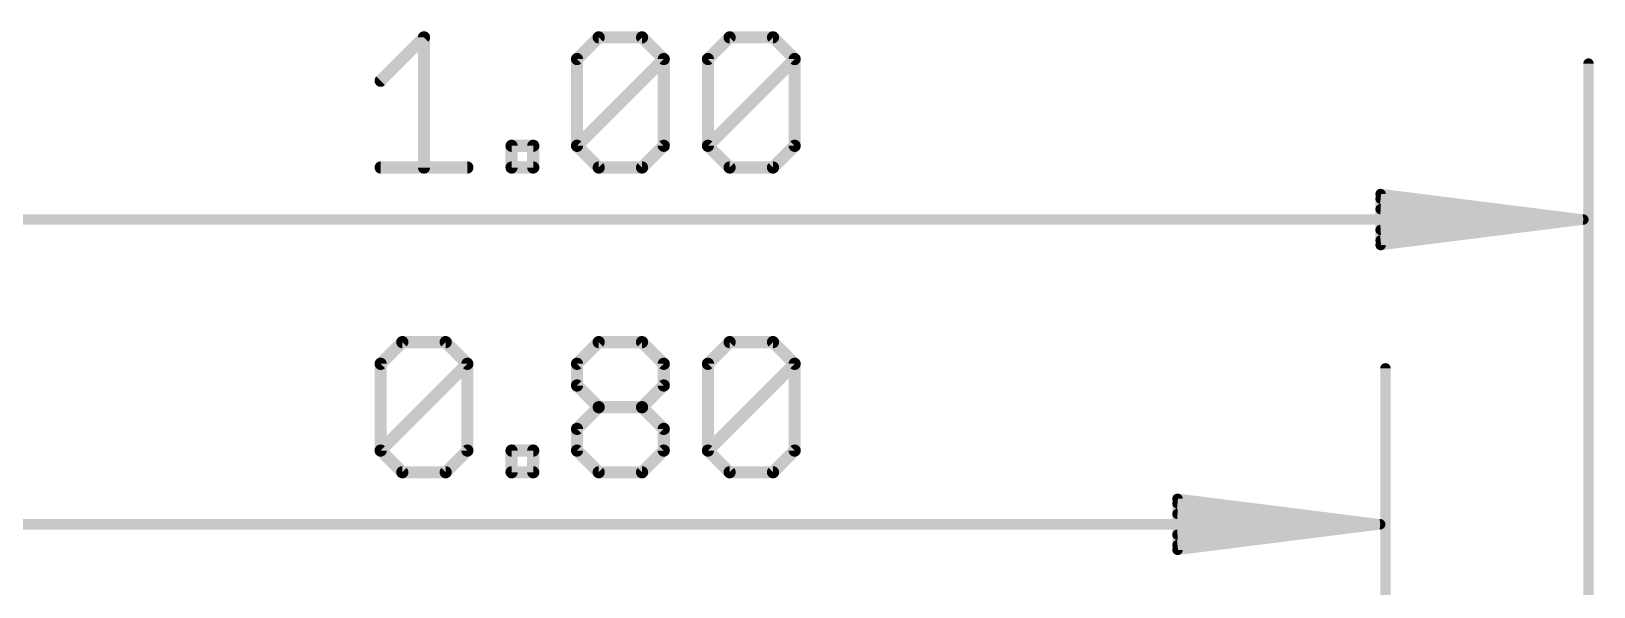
# Model space of a CAD drawing. Extents: x -38 to 69, y -13 to 33.
# Drawn here: x 5.93 to 25.46, y 25.89 to 32.83 of the extents above; entities that cross this region are included whole.
import ezdxf

# ---------------------------------------------------------------- set-up
doc = ezdxf.new("R2010")
doc.units = 0
doc.layers.add('47', color=253, linetype='CONTINUOUS')

msp = doc.modelspace()

# ---------------------------------------------------------------- linework, layer by layer
at = {"layer": '47'}
for points, const_width in [([(10.2948, 32.2154), (10.8371, 32.7577)], 0.1524), ([(10.8371, 32.7577), (10.8371, 31.1307)], 0.1524), ([(12.7505, 32.4865), (13.0217, 32.7577)], 0.1524), ([(13.0217, 32.7577), (13.564, 32.7577)], 0.1524), ([(13.564, 32.7577), (13.8352, 32.4865)], 0.1524), ([(14.3877, 32.4865), (14.6589, 32.7577)], 0.1524), ([(14.6589, 32.7577), (15.2012, 32.7577)], 0.1524), ([(15.2012, 32.7577), (15.4724, 32.4865)], 0.1524), ([(12.7505, 31.4019), (12.7505, 32.4865)], 0.1524), ([(12.7505, 31.4019), (13.8352, 32.4865)], 0.1524), ([(13.8352, 32.4865), (13.8352, 31.4019)], 0.1524), ([(14.3877, 31.4019), (14.3877, 32.4865)], 0.1524), ([(14.3877, 31.4019), (15.4724, 32.4865)], 0.1524), ([(15.4724, 32.4865), (15.4724, 31.4019)], 0.1524), ([(25.4, 25.4), (25.4, 32.43)], 0.13), ([(11.932, 31.1307), (11.932, 31.4019)], 0.1524), ([(11.932, 31.4019), (12.2031, 31.4019)], 0.1524), ([(12.2031, 31.4019), (12.2031, 31.1307)], 0.1524), ([(13.0217, 31.1307), (12.7505, 31.4019)], 0.1524), ([(13.8352, 31.4019), (13.564, 31.1307)], 0.1524), ([(14.6589, 31.1307), (14.3877, 31.4019)], 0.1524), ([(15.4724, 31.4019), (15.2012, 31.1307)], 0.1524), ([(10.2948, 31.1307), (11.3795, 31.1307)], 0.1524), ([(12.2031, 31.1307), (11.932, 31.1307)], 0.1524), ([(13.564, 31.1307), (13.0217, 31.1307)], 0.1524), ([(15.2012, 31.1307), (14.6589, 31.1307)], 0.1524), ([(25.335, 30.48), (22.8, 30.7992)], 0.13), ([(22.8, 30.7992), (22.8, 30.1608)], 0.13), ([(25.335, 30.48), (22.8, 30.74)], 0.13), ([(0.065, 30.48), (25.335, 30.48)], 0.13), ([(25.335, 30.48), (22.8, 30.61)], 0.13), ([(22.8, 30.1608), (25.335, 30.48)], 0.13), ([(22.8, 30.35), (25.335, 30.48)], 0.13), ([(22.8, 30.22), (25.335, 30.48)], 0.13), ([(10.2948, 28.6765), (10.566, 28.9477)], 0.1524), ([(10.566, 28.9477), (11.1083, 28.9477)], 0.1524), ([(11.1083, 28.9477), (11.3795, 28.6765)], 0.1524), ([(12.7505, 28.6765), (13.0217, 28.9477)], 0.1524), ([(13.0217, 28.9477), (13.564, 28.9477)], 0.1524), ([(13.564, 28.9477), (13.8352, 28.6765)], 0.1524), ([(14.3877, 28.6765), (14.6589, 28.9477)], 0.1524), ([(14.6589, 28.9477), (15.2012, 28.9477)], 0.1524), ([(15.2012, 28.9477), (15.4724, 28.6765)], 0.1524), ([(10.2948, 27.5919), (10.2948, 28.6765)], 0.1524), ([(10.2948, 27.5919), (11.3795, 28.6765)], 0.1524), ([(11.3795, 28.6765), (11.3795, 27.5919)], 0.1524), ([(12.7505, 28.4054), (12.7505, 28.6765)], 0.1524), ([(13.8352, 28.6765), (13.8352, 28.4054)], 0.1524), ([(14.3877, 27.5919), (14.3877, 28.6765)], 0.1524), ([(14.3877, 27.5919), (15.4724, 28.6765)], 0.1524), ([(15.4724, 28.6765), (15.4724, 27.5919)], 0.1524), ([(22.86, 22.86), (22.86, 28.62)], 0.13), ([(13.0217, 28.1342), (12.7505, 28.4054)], 0.1524), ([(13.8352, 28.4054), (13.564, 28.1342)], 0.1524), ([(12.7505, 27.863), (13.0217, 28.1342)], 0.1524), ([(13.0217, 28.1342), (13.564, 28.1342)], 0.1524), ([(13.564, 28.1342), (13.8352, 27.863)], 0.1524), ([(12.7505, 27.5919), (12.7505, 27.863)], 0.1524), ([(13.8352, 27.863), (13.8352, 27.5919)], 0.1524), ([(10.566, 27.3207), (10.2948, 27.5919)], 0.1524), ([(11.3795, 27.5919), (11.1083, 27.3207)], 0.1524), ([(11.932, 27.3207), (11.932, 27.5919)], 0.1524), ([(11.932, 27.5919), (12.2031, 27.5919)], 0.1524), ([(12.2031, 27.5919), (12.2031, 27.3207)], 0.1524), ([(13.0217, 27.3207), (12.7505, 27.5919)], 0.1524), ([(13.8352, 27.5919), (13.564, 27.3207)], 0.1524), ([(14.6589, 27.3207), (14.3877, 27.5919)], 0.1524), ([(15.4724, 27.5919), (15.2012, 27.3207)], 0.1524), ([(11.1083, 27.3207), (10.566, 27.3207)], 0.1524), ([(12.2031, 27.3207), (11.932, 27.3207)], 0.1524), ([(13.564, 27.3207), (13.0217, 27.3207)], 0.1524), ([(15.2012, 27.3207), (14.6589, 27.3207)], 0.1524), ([(22.795, 26.67), (20.26, 26.9892)], 0.13), ([(20.26, 26.9892), (20.26, 26.3508)], 0.13), ([(22.795, 26.67), (20.26, 26.93)], 0.13), ([(22.795, 26.67), (20.26, 26.8)], 0.13), ([(2.605, 26.67), (22.795, 26.67)], 0.13), ([(20.26, 26.3508), (22.795, 26.67)], 0.13), ([(20.26, 26.54), (22.795, 26.67)], 0.13), ([(20.26, 26.41), (22.795, 26.67)], 0.13)]:
    msp.add_lwpolyline(points, dxfattribs=dict(at, const_width=const_width))
for points, const_width in [([(10.8752, 32.7577, 1), (10.799, 32.7577)], 0.0762), ([(10.8641, 32.7307, 1), (10.8102, 32.7846)], 0.0762), ([(13.0217, 32.7958, 1), (13.0217, 32.7196)], 0.0762), ([(13.0486, 32.7307, 1), (12.9948, 32.7846)], 0.0762), ([(13.591, 32.7846, 1), (13.5371, 32.7307)], 0.0762), ([(13.564, 32.7196, 1), (13.564, 32.7958)], 0.0762), ([(14.6589, 32.7958, 1), (14.6589, 32.7196)], 0.0762), ([(14.6858, 32.7307, 1), (14.6319, 32.7846)], 0.0762), ([(15.2281, 32.7846, 1), (15.1743, 32.7307)], 0.0762), ([(15.2012, 32.7196, 1), (15.2012, 32.7958)], 0.0762), ([(12.7886, 32.4865, 1), (12.7124, 32.4865)], 0.0762), ([(12.7236, 32.5135, 1), (12.7775, 32.4596)], 0.0762), ([(13.8733, 32.4865, 1), (13.7971, 32.4865)], 0.0762), ([(13.8621, 32.4596, 1), (13.8083, 32.5135)], 0.0762), ([(13.8083, 32.4596, 1), (13.8621, 32.5135)], 0.0762), ([(14.4258, 32.4865, 1), (14.3496, 32.4865)], 0.0762), ([(14.3608, 32.5135, 1), (14.4146, 32.4596)], 0.0762), ([(15.5105, 32.4865, 1), (15.4343, 32.4865)], 0.0762), ([(15.4993, 32.4596, 1), (15.4454, 32.5135)], 0.0762), ([(15.4454, 32.4596, 1), (15.4993, 32.5135)], 0.0762), ([(25.4325, 32.43, 1), (25.3675, 32.43)], 0.065), ([(10.2679, 32.2423, 1), (10.3218, 32.1884)], 0.0762), ([(11.9701, 31.4019, 1), (11.8939, 31.4019)], 0.0762), ([(11.932, 31.44, 1), (11.932, 31.3638)], 0.0762), ([(12.2412, 31.4019, 1), (12.165, 31.4019)], 0.0762), ([(12.2031, 31.3638, 1), (12.2031, 31.44)], 0.0762), ([(12.7775, 31.4288, 1), (12.7236, 31.3749)], 0.0762), ([(12.7236, 31.4288, 1), (12.7775, 31.3749)], 0.0762), ([(13.8621, 31.3749, 1), (13.8083, 31.4288)], 0.0762), ([(14.4146, 31.4288, 1), (14.3608, 31.3749)], 0.0762), ([(14.3608, 31.4288, 1), (14.4146, 31.3749)], 0.0762), ([(15.4993, 31.3749, 1), (15.4454, 31.4288)], 0.0762), ([(12.7124, 31.4019, 1), (12.7886, 31.4019)], 0.0762), ([(13.7971, 31.4019, 1), (13.8733, 31.4019)], 0.0762), ([(14.3496, 31.4019, 1), (14.4258, 31.4019)], 0.0762), ([(15.4343, 31.4019, 1), (15.5105, 31.4019)], 0.0762), ([(10.2948, 31.1688, 1), (10.2948, 31.0926)], 0.0762), ([(10.799, 31.1307, 1), (10.8752, 31.1307)], 0.0762), ([(11.3795, 31.0926, 1), (11.3795, 31.1688)], 0.0762), ([(11.932, 31.1688, 1), (11.932, 31.0926)], 0.0762), ([(11.8939, 31.1307, 1), (11.9701, 31.1307)], 0.0762), ([(12.165, 31.1307, 1), (12.2412, 31.1307)], 0.0762), ([(12.2031, 31.0926, 1), (12.2031, 31.1688)], 0.0762), ([(13.0217, 31.1688, 1), (13.0217, 31.0926)], 0.0762), ([(12.9948, 31.1038, 1), (13.0486, 31.1576)], 0.0762), ([(13.5371, 31.1576, 1), (13.591, 31.1038)], 0.0762), ([(13.564, 31.0926, 1), (13.564, 31.1688)], 0.0762), ([(14.6589, 31.1688, 1), (14.6589, 31.0926)], 0.0762), ([(14.6319, 31.1038, 1), (14.6858, 31.1576)], 0.0762), ([(15.1743, 31.1576, 1), (15.2281, 31.1038)], 0.0762), ([(15.2012, 31.0926, 1), (15.2012, 31.1688)], 0.0762), ([(22.8041, 30.8315, 1), (22.7959, 30.767)], 0.065), ([(22.8325, 30.7992, 1), (22.7675, 30.7992)], 0.065), ([(22.8033, 30.7723, 1), (22.7967, 30.7077)], 0.065), ([(22.8017, 30.6425, 1), (22.7983, 30.5775)], 0.065), ([(25.3391, 30.4478, 1), (25.3309, 30.5122)], 0.065), ([(25.3309, 30.4478, 1), (25.3391, 30.5122)], 0.065), ([(25.3383, 30.4477, 1), (25.3317, 30.5123)], 0.065), ([(25.3317, 30.4477, 1), (25.3383, 30.5123)], 0.065), ([(25.3333, 30.4475, 1), (25.3367, 30.5125)], 0.065), ([(25.3367, 30.4475, 1), (25.3333, 30.5125)], 0.065), ([(25.335, 30.4475, 1), (25.335, 30.5125)], 0.065), ([(22.7983, 30.3825, 1), (22.8017, 30.3175)], 0.065), ([(22.7967, 30.2523, 1), (22.8033, 30.1877)], 0.065), ([(22.7959, 30.193, 1), (22.8041, 30.1285)], 0.065), ([(22.7675, 30.1608, 1), (22.8325, 30.1608)], 0.065), ([(10.566, 28.9858, 1), (10.566, 28.9096)], 0.0762), ([(10.5929, 28.9207, 1), (10.539, 28.9746)], 0.0762), ([(11.1352, 28.9746, 1), (11.0814, 28.9207)], 0.0762), ([(11.1083, 28.9096, 1), (11.1083, 28.9858)], 0.0762), ([(13.0217, 28.9858, 1), (13.0217, 28.9096)], 0.0762), ([(13.0486, 28.9207, 1), (12.9948, 28.9746)], 0.0762), ([(13.591, 28.9746, 1), (13.5371, 28.9207)], 0.0762), ([(13.564, 28.9096, 1), (13.564, 28.9858)], 0.0762), ([(14.6589, 28.9858, 1), (14.6589, 28.9096)], 0.0762), ([(14.6858, 28.9207, 1), (14.6319, 28.9746)], 0.0762), ([(15.2281, 28.9746, 1), (15.1743, 28.9207)], 0.0762), ([(15.2012, 28.9096, 1), (15.2012, 28.9858)], 0.0762), ([(10.3329, 28.6765, 1), (10.2567, 28.6765)], 0.0762), ([(10.2679, 28.7035, 1), (10.3218, 28.6496)], 0.0762), ([(11.4176, 28.6765, 1), (11.3414, 28.6765)], 0.0762), ([(11.4064, 28.6496, 1), (11.3525, 28.7035)], 0.0762), ([(11.3525, 28.6496, 1), (11.4064, 28.7035)], 0.0762), ([(12.7886, 28.6765, 1), (12.7124, 28.6765)], 0.0762), ([(12.7236, 28.7035, 1), (12.7775, 28.6496)], 0.0762), ([(13.8733, 28.6765, 1), (13.7971, 28.6765)], 0.0762), ([(13.8083, 28.6496, 1), (13.8621, 28.7035)], 0.0762), ([(14.4258, 28.6765, 1), (14.3496, 28.6765)], 0.0762), ([(14.3608, 28.7035, 1), (14.4146, 28.6496)], 0.0762), ([(15.5105, 28.6765, 1), (15.4343, 28.6765)], 0.0762), ([(15.4993, 28.6496, 1), (15.4454, 28.7035)], 0.0762), ([(15.4454, 28.6496, 1), (15.4993, 28.7035)], 0.0762), ([(22.8925, 28.62, 1), (22.8275, 28.62)], 0.065), ([(12.7775, 28.4323, 1), (12.7236, 28.3784)], 0.0762), ([(12.7124, 28.4054, 1), (12.7886, 28.4054)], 0.0762), ([(13.7971, 28.4054, 1), (13.8733, 28.4054)], 0.0762), ([(13.8621, 28.3784, 1), (13.8083, 28.4323)], 0.0762), ([(13.0217, 28.1723, 1), (13.0217, 28.0961)], 0.0762), ([(13.0486, 28.1073, 1), (12.9948, 28.1611)], 0.0762), ([(12.9948, 28.1073, 1), (13.0486, 28.1611)], 0.0762), ([(13.591, 28.1611, 1), (13.5371, 28.1073)], 0.0762), ([(13.5371, 28.1611, 1), (13.591, 28.1073)], 0.0762), ([(13.564, 28.0961, 1), (13.564, 28.1723)], 0.0762), ([(12.7886, 27.863, 1), (12.7124, 27.863)], 0.0762), ([(12.7236, 27.89, 1), (12.7775, 27.8361)], 0.0762), ([(13.8733, 27.863, 1), (13.7971, 27.863)], 0.0762), ([(13.8083, 27.8361, 1), (13.8621, 27.89)], 0.0762), ([(10.3218, 27.6188, 1), (10.2679, 27.5649)], 0.0762), ([(10.2679, 27.6188, 1), (10.3218, 27.5649)], 0.0762), ([(10.2567, 27.5919, 1), (10.3329, 27.5919)], 0.0762), ([(11.3414, 27.5919, 1), (11.4176, 27.5919)], 0.0762), ([(11.4064, 27.5649, 1), (11.3525, 27.6188)], 0.0762), ([(11.9701, 27.5919, 1), (11.8939, 27.5919)], 0.0762), ([(11.932, 27.63, 1), (11.932, 27.5538)], 0.0762), ([(12.2412, 27.5919, 1), (12.165, 27.5919)], 0.0762), ([(12.2031, 27.5538, 1), (12.2031, 27.63)], 0.0762), ([(12.7775, 27.6188, 1), (12.7236, 27.5649)], 0.0762), ([(12.7124, 27.5919, 1), (12.7886, 27.5919)], 0.0762), ([(13.7971, 27.5919, 1), (13.8733, 27.5919)], 0.0762), ([(13.8621, 27.5649, 1), (13.8083, 27.6188)], 0.0762), ([(14.4146, 27.6188, 1), (14.3608, 27.5649)], 0.0762), ([(14.3608, 27.6188, 1), (14.4146, 27.5649)], 0.0762), ([(14.3496, 27.5919, 1), (14.4258, 27.5919)], 0.0762), ([(15.4343, 27.5919, 1), (15.5105, 27.5919)], 0.0762), ([(15.4993, 27.5649, 1), (15.4454, 27.6188)], 0.0762), ([(10.566, 27.3588, 1), (10.566, 27.2826)], 0.0762), ([(10.539, 27.2938, 1), (10.5929, 27.3476)], 0.0762), ([(11.0814, 27.3476, 1), (11.1352, 27.2938)], 0.0762), ([(11.1083, 27.2826, 1), (11.1083, 27.3588)], 0.0762), ([(11.932, 27.3588, 1), (11.932, 27.2826)], 0.0762), ([(11.8939, 27.3207, 1), (11.9701, 27.3207)], 0.0762), ([(12.165, 27.3207, 1), (12.2412, 27.3207)], 0.0762), ([(12.2031, 27.2826, 1), (12.2031, 27.3588)], 0.0762), ([(13.0217, 27.3588, 1), (13.0217, 27.2826)], 0.0762), ([(12.9948, 27.2938, 1), (13.0486, 27.3476)], 0.0762), ([(13.5371, 27.3476, 1), (13.591, 27.2938)], 0.0762), ([(13.564, 27.2826, 1), (13.564, 27.3588)], 0.0762), ([(14.6589, 27.3588, 1), (14.6589, 27.2826)], 0.0762), ([(14.6319, 27.2938, 1), (14.6858, 27.3476)], 0.0762), ([(15.1743, 27.3476, 1), (15.2281, 27.2938)], 0.0762), ([(15.2012, 27.2826, 1), (15.2012, 27.3588)], 0.0762), ([(20.2641, 27.0215, 1), (20.2559, 26.957)], 0.065), ([(20.2925, 26.9892, 1), (20.2275, 26.9892)], 0.065), ([(20.2633, 26.9623, 1), (20.2567, 26.8977)], 0.065), ([(20.2617, 26.8325, 1), (20.2583, 26.7675)], 0.065), ([(20.2583, 26.5725, 1), (20.2617, 26.5075)], 0.065), ([(22.7991, 26.6378, 1), (22.7909, 26.7022)], 0.065), ([(22.7909, 26.6378, 1), (22.7991, 26.7022)], 0.065), ([(22.7983, 26.6377, 1), (22.7917, 26.7023)], 0.065), ([(22.7917, 26.6377, 1), (22.7983, 26.7023)], 0.065), ([(22.7933, 26.6375, 1), (22.7967, 26.7025)], 0.065), ([(22.7967, 26.6375, 1), (22.7933, 26.7025)], 0.065), ([(22.795, 26.6375, 1), (22.795, 26.7025)], 0.065), ([(20.2567, 26.4423, 1), (20.2633, 26.3777)], 0.065), ([(20.2559, 26.383, 1), (20.2641, 26.3185)], 0.065), ([(20.2275, 26.3508, 1), (20.2925, 26.3508)], 0.065)]:
    msp.add_lwpolyline(points, format="xyb", dxfattribs=dict(at, const_width=const_width))

doc.saveas('drawing.dxf')
